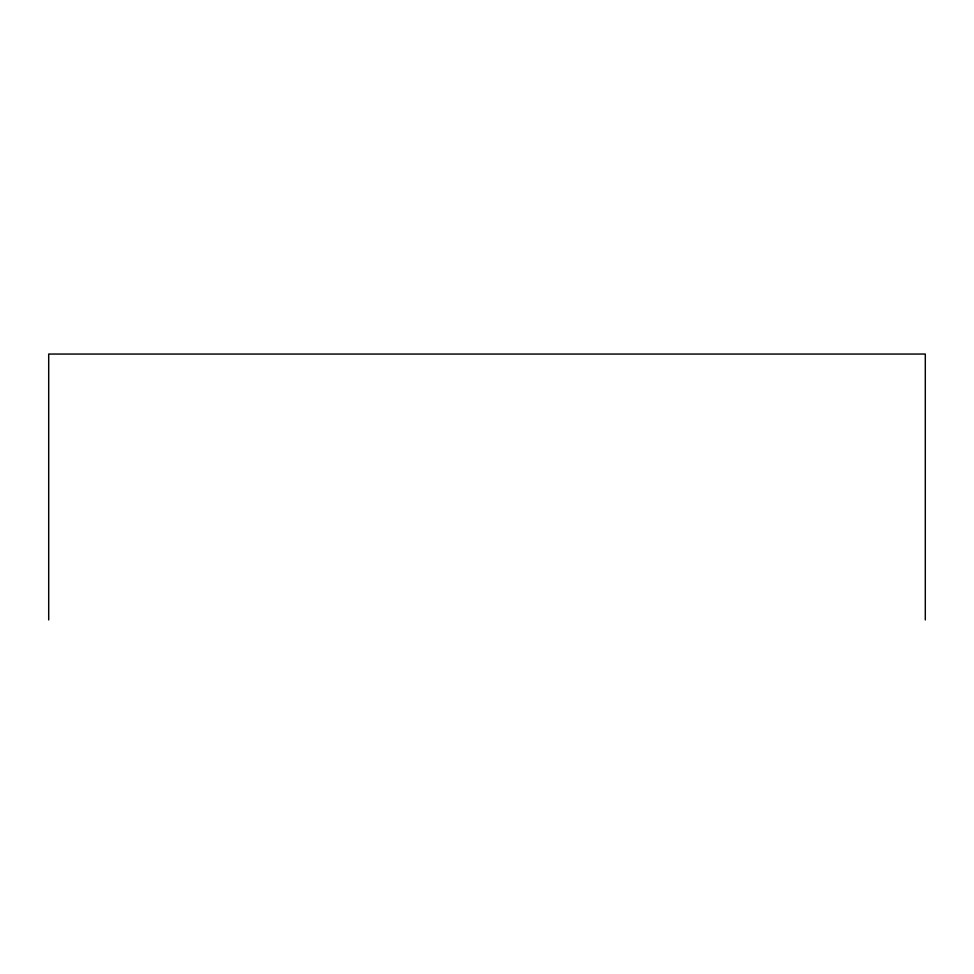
<?xml version="1.0" encoding="UTF-8"?>
<svg xmlns="http://www.w3.org/2000/svg" width="974" height="974" viewBox="0 0 974 974"><rect width="100%" height="100%" fill="white"/><g stroke="black" fill="none" stroke-linecap="round" stroke-linejoin="round"><path stroke-width="1.46" d="M925.3 619.951L925.3 354.049L48.7 354.049L48.7 619.951"/></g></svg>
